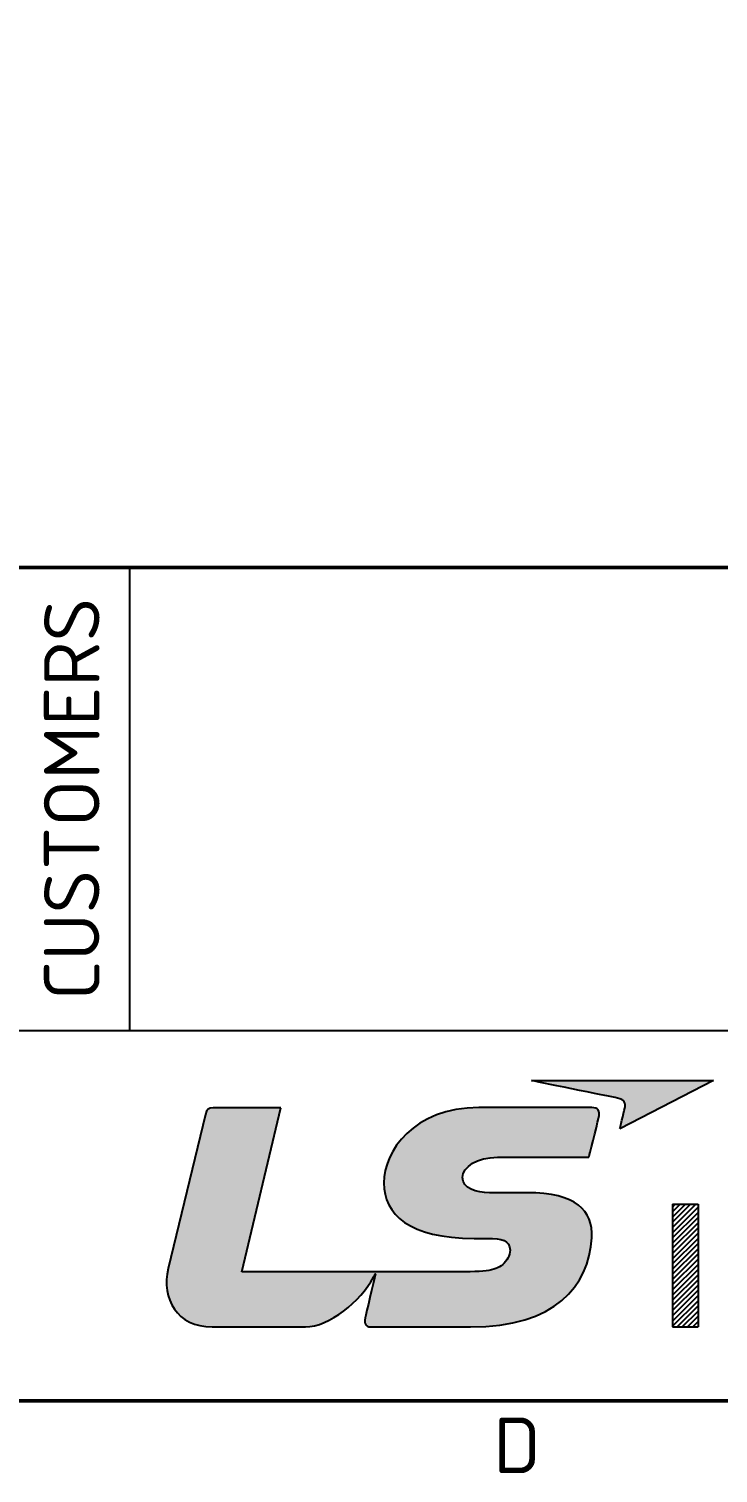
# Model space of a CAD drawing. Header units: millimetres. Extents: x 0 to 640, y 1 to 352.
# Drawn here: x 189.3 to 223.6, y 3.9 to 75.6 of the extents above; entities that cross this region are included whole.
import ezdxf
from ezdxf.enums import TextEntityAlignment as Align

# ---------------------------------------------------------------- set-up
doc = ezdxf.new("R2010")
doc.units = ezdxf.units.MM
for name, color, linetype in [('LSIS LOGO', 7, 'Continuous'), ('Sheet Line', 3, 'Continuous'), ('Sheet Text', 2, 'Continuous'), ('SYMS', 7, 'Continuous')]:
    doc.layers.add(name, color=color, linetype=linetype)
doc.layers.add('Sheet Out Line', color=2, linetype='Continuous', lineweight=50)
doc.styles.add('WD_IEC', font='ISOCP2.shx', dxfattribs={"width": 1.1, "height": 2.4, "bigfont": 'whgtxt.shx'})

# ---------------------------------------------------------------- blocks, each defined once
blk = doc.blocks.new('LSLOGO')
at = {"linetype": 'Continuous'}
h = blk.add_hatch(color=1, dxfattribs=at)
edge = h.paths.add_edge_path()
edge.add_spline(control_points=[(22.375, 13.834), (22.375, 13.834), (30.245, 13.834), (30.245, 13.834), (30.245, 13.834), (26.198, 11.756), (26.198, 11.756), (26.198, 11.756), (26.36, 12.436), (26.408, 12.64), (26.46, 12.856), (26.391, 13.015), (26.088, 13.079), (25.786, 13.139), (22.375, 13.834), (22.375, 13.834)], knot_values=[0, 0, 0, 0, 0.2, 0.2, 0.2, 0.4, 0.4, 0.4, 0.6, 0.6, 0.6, 0.8, 0.8, 0.8, 1, 1, 1, 1], degree=3, periodic=0)
h = blk.add_hatch(color=5, dxfattribs=at)
edge = h.paths.add_edge_path()
edge.add_spline(control_points=[(20.472, 7.015), (21.093, 7.015), (21.438, 6.929), (21.446, 6.515), (21.451, 6.287), (21.295, 6.022), (21.129, 5.89), (20.749, 5.597), (20.414, 5.565), (18.634, 5.565), (18.634, 5.565), (9.845, 5.565), (9.845, 5.565), (9.845, 5.565), (11.543, 12.655), (11.543, 12.655), (11.543, 12.655), (8.609, 12.655), (8.609, 12.655), (8.411, 12.655), (8.336, 12.6), (8.277, 12.365), (8.277, 12.365), (6.668, 5.722), (6.668, 5.722), (6.365, 4.401), (7.047, 3.193), (8.569, 3.193), (10.091, 3.193), (11.307, 3.193), (12.601, 3.193), (13.621, 3.193), (14.986, 4.306), (15.541, 5.335), (15.571, 5.393), (15.591, 5.43), (15.614, 5.475), (15.614, 5.475), (15.614, 5.475), (15.614, 5.475), (15.614, 5.475), (15.624, 5.492), (15.63, 5.471), (15.63, 5.471), (15.63, 5.471), (15.63, 5.471), (15.541, 5.099), (15.232, 3.791), (15.182, 3.578), (15.118, 3.298), (15.263, 3.193), (15.397, 3.193), (15.397, 3.193), (18.685, 3.193), (19.734, 3.193), (23.409, 3.193), (24.849, 4.945), (24.975, 7.044), (25.046, 8.223), (24.295, 8.988), (22.184, 8.988), (22.184, 8.988), (21.139, 8.988), (20.56, 8.988), (19.985, 8.988), (19.394, 9.179), (19.394, 9.647), (19.394, 10.116), (20.036, 10.522), (20.906, 10.522), (20.906, 10.522), (24.857, 10.522), (24.857, 10.522), (24.857, 10.522), (25.203, 11.905), (25.27, 12.195), (25.357, 12.559), (25.245, 12.666), (24.979, 12.666), (24.979, 12.666), (20.099, 12.666), (20.099, 12.666), (17.263, 12.666), (15.992, 10.769), (15.992, 9.415), (15.992, 8.061), (17.084, 7.019), (19.896, 7.019), (19.896, 7.019), (20.472, 7.015), (20.472, 7.015)], knot_values=[0, 0, 0, 0, 0.033333, 0.033333, 0.033333, 0.066667, 0.066667, 0.066667, 0.1, 0.1, 0.1, 0.133333, 0.133333, 0.133333, 0.166667, 0.166667, 0.166667, 0.2, 0.2, 0.2, 0.233333, 0.233333, 0.233333, 0.266667, 0.266667, 0.266667, 0.3, 0.3, 0.3, 0.333333, 0.333333, 0.333333, 0.366667, 0.366667, 0.366667, 0.4, 0.4, 0.4, 0.433333, 0.433333, 0.433333, 0.466667, 0.466667, 0.466667, 0.5, 0.5, 0.5, 0.533333, 0.533333, 0.533333, 0.566667, 0.566667, 0.566667, 0.6, 0.6, 0.6, 0.633333, 0.633333, 0.633333, 0.666667, 0.666667, 0.666667, 0.7, 0.7, 0.7, 0.733333, 0.733333, 0.733333, 0.766667, 0.766667, 0.766667, 0.8, 0.8, 0.8, 0.833333, 0.833333, 0.833333, 0.866667, 0.866667, 0.866667, 0.9, 0.9, 0.9, 0.933333, 0.933333, 0.933333, 0.966667, 0.966667, 0.966667, 1, 1, 1, 1], degree=3, periodic=0)
for p, q in [((28.47, 8.385), (28.576, 8.491)), ((28.47, 8.161), (28.8, 8.491)), ((28.47, 7.936), (29.025, 8.491)), ((28.47, 7.712), (29.249, 8.491)), ((28.47, 7.487), (29.474, 8.491)), ((28.47, 7.263), (29.572, 8.365)), ((28.47, 7.038), (29.572, 8.14)), ((28.47, 6.814), (29.572, 7.916)), ((28.47, 6.589), (29.572, 7.691)), ((28.47, 6.365), (29.572, 7.467)), ((28.47, 6.14), (29.572, 7.242)), ((28.47, 5.916), (29.572, 7.018)), ((28.47, 5.691), (29.572, 6.793)), ((28.47, 5.467), (29.572, 6.569)), ((28.47, 5.242), (29.572, 6.344)), ((28.47, 5.018), (29.572, 6.12)), ((28.47, 4.793), (29.572, 5.895)), ((28.47, 4.569), (29.572, 5.671)), ((28.47, 4.344), (29.572, 5.446)), ((28.47, 4.12), (29.572, 5.222)), ((28.47, 3.895), (29.572, 4.997)), ((28.47, 3.67), (29.572, 4.773)), ((28.47, 3.446), (29.572, 4.548)), ((28.47, 3.221), (29.572, 4.324)), ((28.669, 3.196), (29.572, 4.099)), ((28.893, 3.196), (29.572, 3.875)), ((29.118, 3.196), (29.572, 3.65)), ((29.342, 3.196), (29.572, 3.426)), ((29.567, 3.196), (29.572, 3.201))]:
    blk.add_line(p, q, dxfattribs=at)
at = {"color": 7, "linetype": 'Continuous'}
for p, q in [((28.47, 8.491), (28.47, 8.347)), ((28.47, 8.491), (28.627, 8.491)), ((28.47, 8.347), (28.47, 8.204)), ((28.47, 8.204), (28.47, 8.062)), ((28.627, 8.491), (28.785, 8.491)), ((28.785, 8.491), (28.943, 8.491)), ((28.943, 8.491), (29.1, 8.491)), ((29.1, 8.491), (29.258, 8.491)), ((29.258, 8.491), (29.414, 8.491)), ((29.414, 8.491), (29.572, 8.491)), ((29.572, 8.491), (29.572, 8.347)), ((29.572, 8.347), (29.572, 8.204)), ((29.572, 8.204), (29.572, 8.062)), ((28.47, 8.062), (28.47, 7.918)), ((28.47, 7.918), (28.47, 7.775)), ((28.47, 7.775), (28.47, 7.632)), ((28.47, 7.632), (28.47, 7.489)), ((28.47, 7.489), (28.47, 7.345)), ((29.572, 8.062), (29.572, 7.918)), ((29.572, 7.918), (29.572, 7.775)), ((29.572, 7.775), (29.572, 7.632)), ((29.572, 7.632), (29.572, 7.489)), ((29.572, 7.489), (29.572, 7.345)), ((28.47, 7.345), (28.47, 7.203)), ((28.47, 7.203), (28.47, 7.06)), ((28.47, 7.06), (28.47, 6.916)), ((28.47, 6.916), (28.47, 6.774)), ((29.572, 7.345), (29.572, 7.203)), ((29.572, 7.203), (29.572, 7.06)), ((29.572, 7.06), (29.572, 6.916)), ((29.572, 6.916), (29.572, 6.774)), ((28.47, 6.774), (28.47, 6.63)), ((28.47, 6.63), (28.47, 6.487)), ((28.47, 6.487), (28.47, 6.345)), ((28.47, 6.345), (28.47, 6.201)), ((29.572, 6.774), (29.572, 6.63)), ((29.572, 6.63), (29.572, 6.487)), ((29.572, 6.487), (29.572, 6.345)), ((29.572, 6.345), (29.572, 6.201)), ((28.47, 6.201), (28.47, 6.057)), ((28.47, 6.057), (28.47, 5.914)), ((28.47, 5.914), (28.47, 5.772)), ((28.47, 5.772), (28.47, 5.628)), ((28.47, 5.628), (28.47, 5.486)), ((29.572, 6.201), (29.572, 6.057)), ((29.572, 6.057), (29.572, 5.914)), ((29.572, 5.914), (29.572, 5.772)), ((29.572, 5.772), (29.572, 5.628)), ((29.572, 5.628), (29.572, 5.486)), ((28.47, 5.486), (28.47, 5.342)), ((28.47, 5.342), (28.47, 5.199)), ((28.47, 5.199), (28.47, 5.055)), ((28.47, 5.055), (28.47, 4.913)), ((29.572, 5.486), (29.572, 5.342)), ((29.572, 5.342), (29.572, 5.199)), ((29.572, 5.199), (29.572, 5.055)), ((29.572, 5.055), (29.572, 4.913)), ((28.47, 4.913), (28.47, 4.77)), ((28.47, 4.77), (28.47, 4.627)), ((28.47, 4.627), (28.47, 4.484)), ((28.47, 4.484), (28.47, 4.34)), ((29.572, 4.913), (29.572, 4.77)), ((29.572, 4.77), (29.572, 4.627)), ((29.572, 4.627), (29.572, 4.484)), ((29.572, 4.484), (29.572, 4.34)), ((28.47, 4.34), (28.47, 4.197)), ((28.47, 4.197), (28.47, 4.055)), ((28.47, 4.055), (28.47, 3.911)), ((28.47, 3.911), (28.47, 3.768)), ((28.47, 3.768), (28.47, 3.625)), ((29.572, 4.34), (29.572, 4.197)), ((29.572, 4.197), (29.572, 4.055)), ((29.572, 4.055), (29.572, 3.911)), ((29.572, 3.911), (29.572, 3.768)), ((29.572, 3.768), (29.572, 3.625)), ((28.47, 3.625), (28.47, 3.482)), ((28.47, 3.482), (28.47, 3.338)), ((28.47, 3.338), (28.47, 3.196)), ((28.47, 3.196), (28.627, 3.196)), ((28.627, 3.196), (28.785, 3.196)), ((28.785, 3.196), (28.943, 3.196)), ((28.943, 3.196), (29.1, 3.196)), ((29.1, 3.196), (29.258, 3.196)), ((29.258, 3.196), (29.414, 3.196)), ((29.414, 3.196), (29.572, 3.196)), ((29.572, 3.625), (29.572, 3.482)), ((29.572, 3.482), (29.572, 3.338)), ((29.572, 3.338), (29.572, 3.196))]:
    blk.add_line(p, q, dxfattribs=at)
at = {"color": 3, "linetype": 'Continuous'}
blk.add_line((7.713, 3.346), (7.715, 3.349), dxfattribs=at)
at = {"color": 1, "linetype": 'Continuous'}
for points in [[(22.375, 13.834), (22.375, 13.834), (30.245, 13.834), (30.245, 13.834)], [(26.088, 13.079), (25.786, 13.139), (22.375, 13.834), (22.375, 13.834)], [(30.245, 13.834), (30.245, 13.834), (26.198, 11.756), (26.198, 11.756)], [(26.408, 12.64), (26.46, 12.856), (26.391, 13.015), (26.088, 13.079)], [(26.198, 11.756), (26.198, 11.756), (26.36, 12.436), (26.408, 12.64)]]:
    blk.add_open_spline(points, degree=3, dxfattribs=at)
at = {"color": 3, "linetype": 'Continuous'}
for points in [[(8.609, 12.655), (8.411, 12.655), (8.336, 12.6), (8.277, 12.365)], [(8.609, 12.655), (8.411, 12.655), (8.336, 12.6), (8.277, 12.365)], [(11.543, 12.655), (11.543, 12.655), (8.609, 12.655), (8.609, 12.655)], [(11.543, 12.655), (11.543, 12.655), (8.609, 12.655), (8.609, 12.655)], [(9.845, 5.565), (9.845, 5.565), (11.543, 12.655), (11.543, 12.655)], [(9.845, 5.565), (9.845, 5.565), (11.543, 12.655), (11.543, 12.655)], [(8.277, 12.365), (8.277, 12.365), (6.668, 5.722), (6.668, 5.722)], [(8.277, 12.365), (8.277, 12.365), (6.668, 5.722), (6.668, 5.722)], [(24.857, 10.522), (24.857, 10.522), (25.203, 11.905), (25.27, 12.195)], [(24.857, 10.522), (24.857, 10.522), (25.203, 11.905), (25.27, 12.195)], [(24.975, 7.044), (25.046, 8.223), (24.295, 8.988), (22.184, 8.988)], [(24.975, 7.044), (25.046, 8.223), (24.295, 8.988), (22.184, 8.988)], [(19.896, 7.019), (19.896, 7.019), (20.472, 7.015), (20.472, 7.015)], [(19.896, 7.019), (19.896, 7.019), (20.472, 7.015), (20.472, 7.015)], [(20.472, 7.015), (21.093, 7.015), (21.438, 6.929), (21.446, 6.515)], [(20.472, 7.015), (21.093, 7.015), (21.438, 6.929), (21.446, 6.515)], [(21.446, 6.515), (21.451, 6.287), (21.295, 6.022), (21.129, 5.89)], [(21.446, 6.515), (21.451, 6.287), (21.295, 6.022), (21.129, 5.89)], [(21.129, 5.89), (20.749, 5.597), (20.414, 5.565), (18.634, 5.565)], [(21.129, 5.89), (20.749, 5.597), (20.414, 5.565), (18.634, 5.565)], [(18.634, 5.565), (18.634, 5.565), (9.845, 5.565), (9.845, 5.565)], [(18.634, 5.565), (18.634, 5.565), (9.845, 5.565), (9.845, 5.565)], [(15.63, 5.471), (15.541, 5.099), (15.232, 3.791), (15.182, 3.578)], [(15.63, 5.471), (15.541, 5.099), (15.232, 3.791), (15.182, 3.578)], [(15.541, 5.335), (15.571, 5.393), (15.591, 5.43), (15.614, 5.475)], [(15.541, 5.335), (15.571, 5.393), (15.591, 5.43), (15.614, 5.475)], [(15.614, 5.475), (15.614, 5.475), (15.624, 5.492), (15.63, 5.471)], [(15.614, 5.475), (15.614, 5.475), (15.624, 5.492), (15.63, 5.471)], [(15.614, 5.475), (15.614, 5.475), (15.614, 5.475), (15.614, 5.475)], [(15.614, 5.475), (15.614, 5.475), (15.614, 5.475), (15.614, 5.475)], [(15.63, 5.471), (15.63, 5.471), (15.63, 5.471), (15.63, 5.471)], [(15.63, 5.471), (15.63, 5.471), (15.63, 5.471), (15.63, 5.471)]]:
    blk.add_open_spline(points, degree=3, dxfattribs=at)
at = {"color": 5, "linetype": 'Continuous'}
for points in [[(8.609, 12.655), (8.411, 12.655), (8.336, 12.6), (8.277, 12.365)], [(11.543, 12.655), (11.543, 12.655), (8.609, 12.655), (8.609, 12.655)], [(9.845, 5.565), (9.845, 5.565), (11.543, 12.655), (11.543, 12.655)], [(8.277, 12.365), (8.277, 12.365), (6.668, 5.722), (6.668, 5.722)], [(24.857, 10.522), (24.857, 10.522), (25.203, 11.905), (25.27, 12.195)], [(24.975, 7.044), (25.046, 8.223), (24.295, 8.988), (22.184, 8.988)], [(19.896, 7.019), (19.896, 7.019), (20.472, 7.015), (20.472, 7.015)], [(20.472, 7.015), (21.093, 7.015), (21.438, 6.929), (21.446, 6.515)], [(21.446, 6.515), (21.451, 6.287), (21.295, 6.022), (21.129, 5.89)], [(21.129, 5.89), (20.749, 5.597), (20.414, 5.565), (18.634, 5.565)], [(18.634, 5.565), (18.634, 5.565), (9.845, 5.565), (9.845, 5.565)], [(15.63, 5.471), (15.541, 5.099), (15.232, 3.791), (15.182, 3.578)], [(15.541, 5.335), (15.571, 5.393), (15.591, 5.43), (15.614, 5.475)], [(15.614, 5.475), (15.614, 5.475), (15.624, 5.492), (15.63, 5.471)], [(15.614, 5.475), (15.614, 5.475), (15.614, 5.475), (15.614, 5.475)], [(15.63, 5.471), (15.63, 5.471), (15.63, 5.471), (15.63, 5.471)]]:
    blk.add_open_spline(points, degree=3, dxfattribs=at)
at = {"color": 3, "linetype": 'Continuous'}
for points, knots in [([(25.27, 12.195), (25.357, 12.559), (25.245, 12.666), (24.979, 12.666), (24.979, 12.666), (20.099, 12.666), (20.099, 12.666), (17.263, 12.666), (15.992, 10.769), (15.992, 9.415), (15.992, 8.061), (17.084, 7.019), (19.896, 7.019)], [0.8333333, 0.8333333, 0.8333333, 0.8333333, 0.8666667, 0.8666667, 0.8666667, 0.9, 0.9, 0.9, 0.9333333, 0.9333333, 0.9333333, 0.9666667, 0.9666667, 0.9666667, 0.9666667]), ([(25.27, 12.195), (25.357, 12.559), (25.245, 12.666), (24.979, 12.666), (24.979, 12.666), (20.099, 12.666), (20.099, 12.666), (17.263, 12.666), (15.992, 10.769), (15.992, 9.415), (15.992, 8.061), (17.084, 7.019), (19.896, 7.019)], [0.8333333, 0.8333333, 0.8333333, 0.8333333, 0.8666667, 0.8666667, 0.8666667, 0.9, 0.9, 0.9, 0.9333333, 0.9333333, 0.9333333, 0.9666667, 0.9666667, 0.9666667, 0.9666667]), ([(22.184, 8.988), (22.184, 8.988), (21.139, 8.988), (20.56, 8.988), (19.985, 8.988), (19.394, 9.179), (19.394, 9.647), (19.394, 10.116), (20.036, 10.522), (20.906, 10.522), (20.906, 10.522), (24.857, 10.522), (24.857, 10.522)], [0.6666667, 0.6666667, 0.6666667, 0.6666667, 0.7, 0.7, 0.7, 0.7333333, 0.7333333, 0.7333333, 0.7666667, 0.7666667, 0.7666667, 0.8, 0.8, 0.8, 0.8]), ([(22.184, 8.988), (22.184, 8.988), (21.139, 8.988), (20.56, 8.988), (19.985, 8.988), (19.394, 9.179), (19.394, 9.647), (19.394, 10.116), (20.036, 10.522), (20.906, 10.522), (20.906, 10.522), (24.857, 10.522), (24.857, 10.522)], [0.6666667, 0.6666667, 0.6666667, 0.6666667, 0.7, 0.7, 0.7, 0.7333333, 0.7333333, 0.7333333, 0.7666667, 0.7666667, 0.7666667, 0.8, 0.8, 0.8, 0.8]), ([(15.182, 3.578), (15.118, 3.298), (15.263, 3.193), (15.397, 3.193), (15.397, 3.193), (18.685, 3.193), (19.734, 3.193), (23.409, 3.193), (24.849, 4.945), (24.975, 7.044)], [0.53333333, 0.53333333, 0.53333333, 0.53333333, 0.56666667, 0.56666667, 0.56666667, 0.6, 0.6, 0.6, 0.63333333, 0.63333333, 0.63333333, 0.63333333]), ([(15.182, 3.578), (15.118, 3.298), (15.263, 3.193), (15.397, 3.193), (15.397, 3.193), (18.685, 3.193), (19.734, 3.193), (23.409, 3.193), (24.849, 4.945), (24.975, 7.044)], [0.53333333, 0.53333333, 0.53333333, 0.53333333, 0.56666667, 0.56666667, 0.56666667, 0.6, 0.6, 0.6, 0.63333333, 0.63333333, 0.63333333, 0.63333333]), ([(6.668, 5.722), (6.365, 4.401), (7.047, 3.193), (8.569, 3.193), (10.091, 3.193), (11.307, 3.193), (12.601, 3.193), (13.621, 3.193), (14.986, 4.306), (15.541, 5.335)], [0.2666667, 0.2666667, 0.2666667, 0.2666667, 0.3, 0.3, 0.3, 0.3333333, 0.3333333, 0.3333333, 0.3666667, 0.3666667, 0.3666667, 0.3666667]), ([(6.668, 5.722), (6.365, 4.401), (7.047, 3.193), (8.569, 3.193), (10.091, 3.193), (11.307, 3.193), (12.601, 3.193), (13.621, 3.193), (14.986, 4.306), (15.541, 5.335)], [0.2666667, 0.2666667, 0.2666667, 0.2666667, 0.3, 0.3, 0.3, 0.3333333, 0.3333333, 0.3333333, 0.3666667, 0.3666667, 0.3666667, 0.3666667])]:
    blk.add_open_spline(points, degree=3, knots=knots, dxfattribs=at)
at = {"color": 5, "linetype": 'Continuous'}
for points, knots in [([(25.27, 12.195), (25.357, 12.559), (25.245, 12.666), (24.979, 12.666), (24.979, 12.666), (20.099, 12.666), (20.099, 12.666), (17.263, 12.666), (15.992, 10.769), (15.992, 9.415), (15.992, 8.061), (17.084, 7.019), (19.896, 7.019)], [0.8333333, 0.8333333, 0.8333333, 0.8333333, 0.8666667, 0.8666667, 0.8666667, 0.9, 0.9, 0.9, 0.9333333, 0.9333333, 0.9333333, 0.9666667, 0.9666667, 0.9666667, 0.9666667]), ([(22.184, 8.988), (22.184, 8.988), (21.139, 8.988), (20.56, 8.988), (19.985, 8.988), (19.394, 9.179), (19.394, 9.647), (19.394, 10.116), (20.036, 10.522), (20.906, 10.522), (20.906, 10.522), (24.857, 10.522), (24.857, 10.522)], [0.6666667, 0.6666667, 0.6666667, 0.6666667, 0.7, 0.7, 0.7, 0.7333333, 0.7333333, 0.7333333, 0.7666667, 0.7666667, 0.7666667, 0.8, 0.8, 0.8, 0.8]), ([(15.182, 3.578), (15.118, 3.298), (15.263, 3.193), (15.397, 3.193), (15.397, 3.193), (18.685, 3.193), (19.734, 3.193), (23.409, 3.193), (24.849, 4.945), (24.975, 7.044)], [0.53333333, 0.53333333, 0.53333333, 0.53333333, 0.56666667, 0.56666667, 0.56666667, 0.6, 0.6, 0.6, 0.63333333, 0.63333333, 0.63333333, 0.63333333]), ([(6.668, 5.722), (6.365, 4.401), (7.047, 3.193), (8.569, 3.193), (10.091, 3.193), (11.307, 3.193), (12.601, 3.193), (13.621, 3.193), (14.986, 4.306), (15.541, 5.335)], [0.2666667, 0.2666667, 0.2666667, 0.2666667, 0.3, 0.3, 0.3, 0.3333333, 0.3333333, 0.3333333, 0.3666667, 0.3666667, 0.3666667, 0.3666667])]:
    blk.add_open_spline(points, degree=3, knots=knots, dxfattribs=at)
blk = doc.blocks.new('LSSA3')
at = {"layer": 'Sheet Line'}
for p, q in [((169, 42.5), (169, 22.5)), ((164, 22.5), (404, 22.5))]:
    blk.add_line(p, q, dxfattribs=at)
at = {"layer": 'Sheet Out Line'}
blk.add_line((16, 42.5), (404, 42.5), dxfattribs=at)
blk.add_lwpolyline([(16, 6.5), (404, 6.5), (404, 283.5), (16, 283.5)], close=True, dxfattribs=at)
at = {"layer": 'LSIS LOGO'}
blk.add_blockref('LSLOGO', (164, 6.5), dxfattribs=at)
at = {"style": 'WD_IEC', "width": 1.1}
for tag, height, p in [('DESC4', 2.4, (57.5, 39.5)), ('CUSTOMERS31', 3.8, (219, 38)), ('TITLE1', 3.6, (333, 37.5)), ('CUSTOMERS21', 3.8, (219, 35.25)), ('DESC3', 2.4, (57.5, 33.5)), ('CUSTOMERS32', 3.8, (219, 32.5)), ('TITLE2', 3.6, (333, 32.5)), ('CUSTOMERS22', 3.8, (219, 29.75)), ('RN', 3.5, (398, 28.75)), ('DESC2', 2.4, (57.5, 27.5)), ('CUSTOMERS33', 3.8, (219, 27)), ('TITLE3', 3.6, (333, 27.5)), ('DESC1', 2.4, (57.5, 21.5)), ('WORKNO', 3.5, (365.5, 18.5)), ('FILE', 2.4, (314, 18.5)), ('DESC0', 2.4, (57.5, 15.5)), ('SHN', 2.4, (395, 12)), ('TSH', 2.4, (401, 9))]:
    blk.add_attdef(tag, text='', height=height, dxfattribs=at).set_placement(p, align=Align.MIDDLE_CENTER)
at = {"style": 'WD_IEC'}
for tag, p in [('DATE4', (96.5, 39.5)), ('DRWN4', (111.5, 39.5)), ('DSGN4', (126.5, 39.5)), ('CHKD4', (141.5, 39.5)), ('APPD4', (156.5, 39.5)), ('DATE3', (96.5, 33.5)), ('DRWN3', (111.5, 33.5)), ('DSGN3', (126.5, 33.5)), ('CHKD3', (141.5, 33.5)), ('APPD3', (156.5, 33.5)), ('DATE2', (96.5, 27.5)), ('DRWN2', (111.5, 27.5)), ('DSGN2', (126.5, 27.5)), ('CHKD2', (141.5, 27.5)), ('APPD2', (156.5, 27.5)), ('DATE1', (96.5, 21.5)), ('DRWN1', (111.5, 21.5)), ('DSGN1', (126.5, 21.5)), ('CHKD1', (141.5, 21.5)), ('APPD1', (156.5, 21.5)), ('DATE0', (96.5, 15.5)), ('DRWN0', (111.5, 15.5)), ('DSGN0', (126.5, 15.5)), ('CHKD0', (141.5, 15.5)), ('APPD0', (156.5, 15.5))]:
    blk.add_attdef(tag, text='', height=2.4, dxfattribs=at).set_placement(p, align=Align.MIDDLE_CENTER)
at = {"style": 'WD_IEC', "width": 1.1}
for tag, p in [('DWG1ST', (345, 10.5)), ('DWGNO', (373.491, 10.5))]:
    blk.add_attdef(tag, text='', height=3.5, dxfattribs=at).set_placement(p, align=Align.MIDDLE_LEFT)
at = {"style": 'WD_IEC', "width": 1.1, "flags": 9}
blk.add_attdef('WD_TB', (0, 0), '', height=2.4, dxfattribs=at)
at = {"layer": 'Sheet Text', "style": 'WD_IEC', "width": 1.1}
blk.add_text('CUSTOMERS', height=2.4, rotation=90, dxfattribs=at).set_placement((166.5, 32.5), align=Align.MIDDLE_CENTER)
blk.add_text('D', height=2.4, dxfattribs=at).set_placement((185.75, 3.375), align=Align.CENTER)

msp = doc.modelspace()

# ---------------------------------------------------------------- hatches: boundary and pattern name
h = msp.add_hatch()
h.set_pattern_fill('ANSI31', color=256, scale=0.05, style=0)
h.paths.add_polyline_path([(222.131, 12.811), (222.287, 12.811)], flags=17)
edge = h.paths.add_edge_path(flags=17)
edge.add_line((221.974, 12.811), (222.131, 12.811))
edge.add_line((221.974, 12.811), (222.131, 12.811))

# ---------------------------------------------------------------- block references
at = {"layer": 'SYMS', "xscale": 1.15, "yscale": 1.15, "zscale": 1.15}
msp.add_blockref('LSSA3', (0, 0), dxfattribs=at)

doc.saveas('drawing.dxf')
